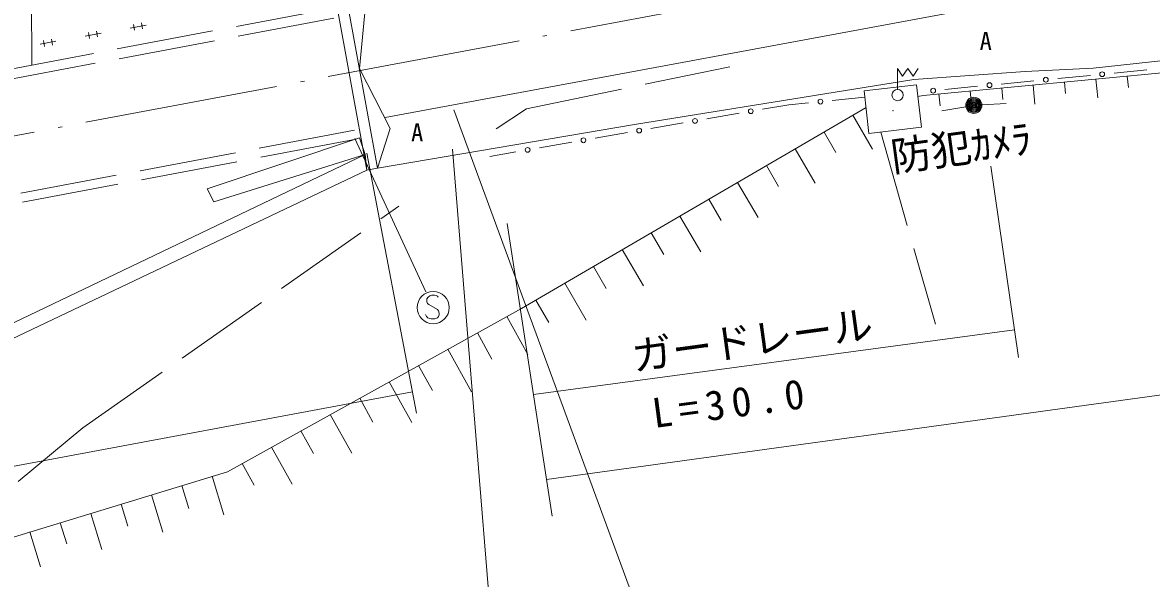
# Model space of a CAD drawing. Units: millimetres, scale not verified. Extents: x -23078 to 616922, y -205489 to 154511.
# Drawn here: x 230109 to 299892, y 33989 to 68366 of the extents above; entities that cross this region are included whole.
import ezdxf
from ezdxf.enums import TextEntityAlignment as Align

# ---------------------------------------------------------------- set-up
doc = ezdxf.new("R2010")
doc.units = ezdxf.units.MM
doc.header["$LTSCALE"] = 1000
doc.linetypes.add('DASHED', pattern=[7.5, 6, -1.5])
doc.linetypes.add('LONG_DASHED_DOTTED', pattern=[15.25, 12, -1.5, 0.25, -1.5])
doc.layers.add('S-BGD', color=7, linetype='Continuous', lineweight=13)
doc.styles.add('ＭＳ ゴシック', font='')
doc.styles.get('ＭＳ ゴシック').set_extended_font_data('MS Gothic')

msp = doc.modelspace()

# ---------------------------------------------------------------- linework, layer by layer
at = {"layer": 'S-BGD', "linetype": 'LONG_DASHED_DOTTED'}
msp.add_line((159092, 48081), (337113, 81622), dxfattribs=at)
at = {"layer": 'S-BGD'}
for p, q in [((252533, 62490), (337684, 78306)), ((230687, 65747), (230614, 75498)), ((249633, 72661), (252052, 59351)), ((251390, 59231), (248972, 72541)), ((251347, 69861), (250933, 65526)), ((234958, 67706), (233974, 67529)), ((234254, 67386), (234188, 67755)), ((234680, 67843), (234746, 67474)), ((237742, 68206), (236758, 68029)), ((237038, 67886), (236971, 68255)), ((237463, 68344), (237530, 67975)), ((232175, 67205), (231190, 67028)), ((231470, 66885), (231404, 67254)), ((231896, 67343), (231962, 66974)), ((285785, 63858), (305192, 65696)), ((296295, 65539), (300663, 66024)), ((250933, 65526), (252828, 61823)), ((285212, 64851), (292088, 65337)), ((292088, 65337), (296295, 65539)), ((294097, 64902), (296117, 65098)), ((297580, 65240), (299601, 65437)), ((298399, 65052), (298465, 64358)), ((267933, 62060), (285212, 64851)), ((285369, 64514), (282130, 64140)), ((285672, 61887), (285369, 64514)), ((287129, 64225), (289150, 64422)), ((290613, 64564), (292633, 64760)), ((290637, 64317), (290704, 63605)), ((292577, 64501), (292689, 63322)), ((294518, 64685), (294585, 63982)), ((296459, 64868), (296569, 63704)), ((282175, 63744), (280162, 63549)), ((282130, 64140), (282433, 61513)), ((285452, 63790), (285785, 63858)), ((286755, 63949), (286825, 63216)), ((288696, 64133), (288809, 62940)), ((256768, 62969), (270730, 24981)), ((260948, 50683), (282248, 63110)), ((275849, 63006), (277470, 63287)), ((277470, 63287), (278699, 63407)), ((288420, 63162), (286942, 62906)), ((289412, 63274), (290910, 63353)), ((268951, 61811), (270952, 62157)), ((272400, 62408), (274400, 62755)), ((281435, 62635), (282654, 60544)), ((252052, 59351), (267933, 62060)), ((252828, 61823), (252052, 59351)), ((265503, 61213), (267503, 61560)), ((279653, 61596), (280391, 60330)), ((282433, 61513), (285672, 61887)), ((241530, 58080), (250934, 61234)), ((241530, 58080), (250934, 61234)), ((255046, 51708), (250641, 61191)), ((250934, 61234), (251278, 60202)), ((262054, 60615), (264054, 60962)), ((217161, 43860), (251278, 60202)), ((217161, 43860), (251278, 60202)), ((251278, 60202), (241932, 57277)), ((251278, 60202), (251390, 59231)), ((254468, 44218), (251390, 60293)), ((256687, 60534), (259366, 27741)), ((258985, 60083), (260606, 60364)), ((277872, 60557), (279113, 58429)), ((252052, 59351), (251390, 59231)), ((276090, 59517), (276842, 58229)), ((289967, 59478), (291668, 47656)), ((251390, 59231), (217505, 43114)), ((241932, 57277), (241530, 58080)), ((274309, 58478), (275572, 56313)), ((272527, 57439), (273292, 56129)), ((260074, 55930), (262847, 37838)), ((270746, 56399), (272031, 54197)), ((268965, 55360), (269742, 54028)), ((267183, 54321), (268489, 52082)), ((265402, 53281), (266192, 51927)), ((355717, 52927), (262499, 40107)), ((263620, 52242), (264948, 49966)), ((255109, 51278), (255104, 51163)), ((255104, 51163), (255109, 51088)), ((255174, 51388), (255109, 51278)), ((255109, 51088), (255149, 50988)), ((255149, 50988), (255219, 50933)), ((255284, 51463), (255174, 51388)), ((255414, 51498), (255284, 51463)), ((255569, 51498), (255414, 51498)), ((255674, 51478), (255569, 51498)), ((255749, 51443), (255674, 51478)), ((255804, 51383), (255749, 51443)), ((261839, 51203), (262642, 49826)), ((242771, 40591), (260948, 50683)), ((255089, 50188), (255019, 50303)), ((255219, 50933), (255764, 50618)), ((255764, 50618), (255824, 50528)), ((255854, 50283), (255819, 50188)), ((255824, 50528), (255864, 50403)), ((255864, 50403), (255854, 50283)), ((255169, 50113), (255089, 50188)), ((255264, 50068), (255169, 50113)), ((255364, 50053), (255264, 50068)), ((255594, 50053), (255364, 50053)), ((255749, 50098), (255594, 50053)), ((255819, 50188), (255749, 50098)), ((260039, 50178), (261341, 47834)), ((258222, 49169), (259116, 47559)), ((261695, 45354), (291421, 49371)), ((256404, 48160), (257862, 45533)), ((254586, 47151), (255442, 45609)), ((252768, 46142), (254163, 43630)), ((166294, 29127), (254218, 45527)), ((250951, 45132), (251768, 43660)), ((249133, 44123), (250464, 41726)), ((247315, 43114), (248095, 41710)), ((245498, 42105), (246765, 39823)), ((227748, 36004), (242771, 40591)), ((243680, 41096), (244421, 39761)), ((241832, 40304), (242560, 37920)), ((238076, 39158), (238781, 36849)), ((239954, 39731), (240384, 38323)), ((236198, 38584), (236615, 37221)), ((234321, 38011), (235003, 35777)), ((232443, 37437), (232845, 36120)), ((230565, 36864), (231224, 34705))]:
    msp.add_line(p, q, dxfattribs=at)
at = {"layer": 'S-BGD', "linetype": 'DASHED'}
for p, q in [((162259, 52838), (249561, 69301)), ((162374, 52229), (249671, 68692)), ((261261, 63033), (273829, 65630)), ((259391, 61787), (261261, 63033)), ((163670, 45301), (250931, 61757)), ((283157, 61596), (286540, 49721)), ((163766, 44748), (251032, 61205)), ((233838, 43297), (253366, 57009)), ((224074, 35195), (233838, 43297))]:
    msp.add_line(p, q, dxfattribs=at)
at = {"layer": 'S-BGD'}
msp.add_lwpolyline([(284204, 64230), (284204, 65520), (284509, 65055), (284829, 65520), (285164, 65055), (285474, 65520)], dxfattribs=at)
for centre, radius in [((293365, 64831), 149), ((296849, 65169), 149), ((284204, 63880), 350), ((286398, 64154), 149), ((289881, 64493), 149), ((279431, 63478), 149), ((288912, 63247), 498), ((288912, 63247), 440), ((288912, 63247), 382), ((288912, 63247), 322), ((288912, 63247), 265), ((275124, 62881), 149), ((283914, 62914), 15), ((288912, 63247), 195), ((288912, 63247), 135), ((288912, 63247), 77.5), ((288912, 63247), 15), ((271676, 62283), 149), ((268227, 61685), 149), ((264779, 61087), 149), ((261330, 60490), 149), ((255494, 50738), 995)]:
    msp.add_circle(centre, radius, dxfattribs=at)

# ---------------------------------------------------------------- texts
at = {"layer": 'S-BGD', "style": 'ＭＳ ゴシック'}
for p in [(289275, 66348), (254129, 60694)]:
    msp.add_text('A', height=1100, dxfattribs=at).set_placement(p, align=Align.BOTTOM_LEFT)
for s, p in [('防犯ｶﾒﾗ', (283990, 58588)), ('ガードレール', (267983, 46275))]:
    msp.add_text(s, height=1833, rotation=7.8, dxfattribs=at).set_placement(p, align=Align.BOTTOM_LEFT)
at = {"layer": 'S-BGD', "insert": (269155, 43261), "char_height": 1833, "attachment_point": 7, "rotation": 7.5, "style": 'ＭＳ ゴシック'}
msp.add_mtext('\\T1.32;L=30.0', dxfattribs=at)

doc.saveas('drawing.dxf')
